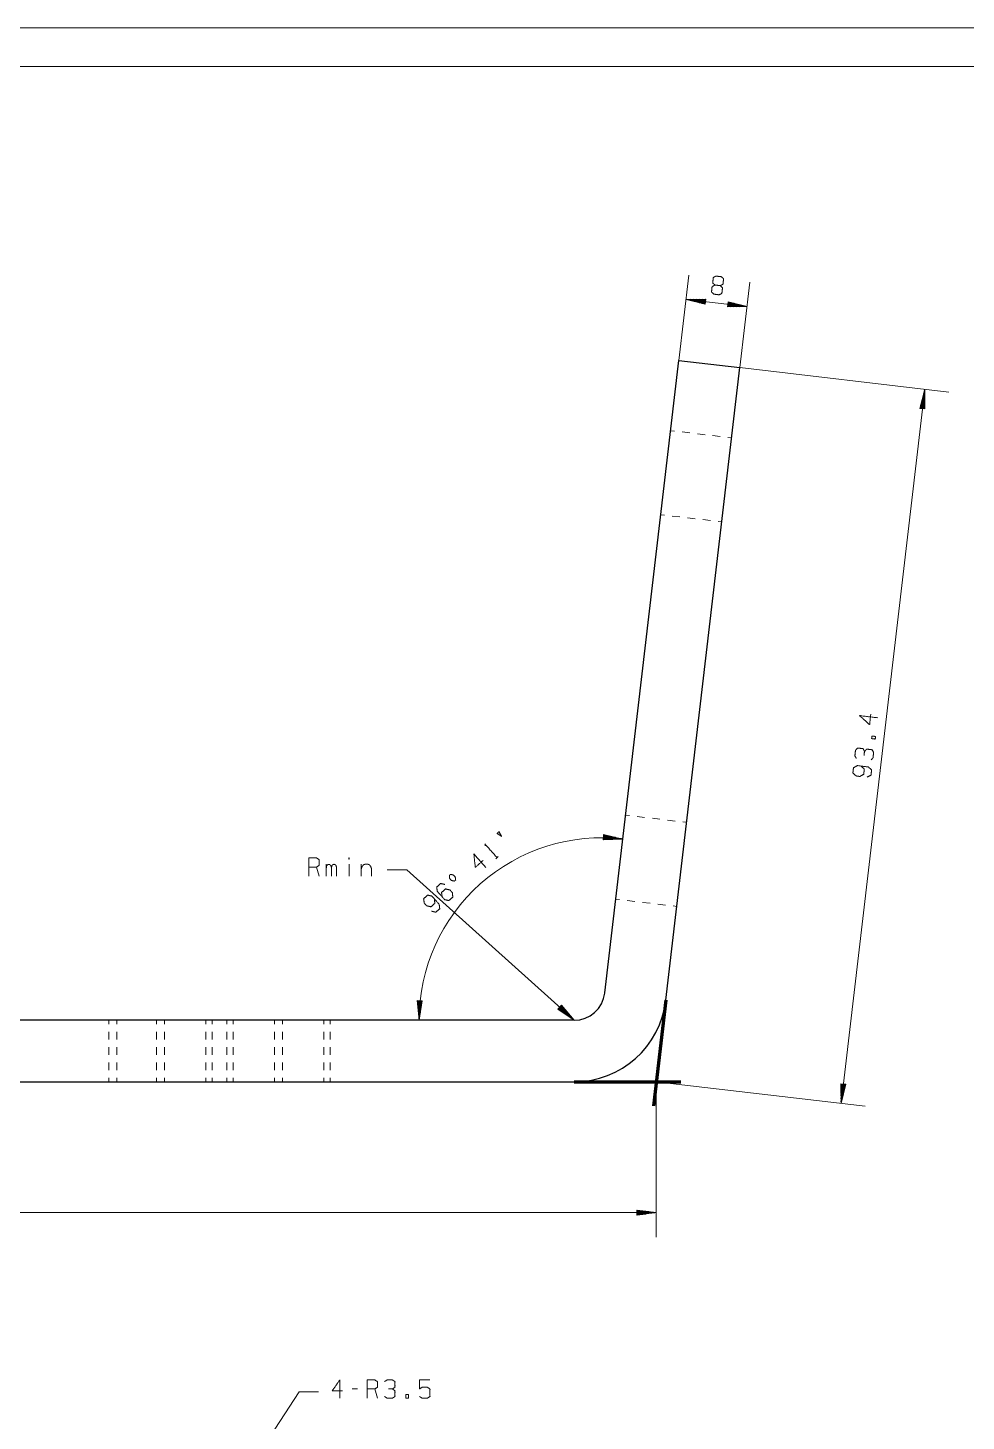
# Model space of a CAD drawing. Header units: millimetres. Extents: x 0 to 420, y 0 to 297.
# Drawn here: x 195.9 to 317.9, y 115.9 to 297 of the extents above; entities that cross this region are included whole.
import ezdxf

# ---------------------------------------------------------------- set-up
doc = ezdxf.new("R2010")
doc.units = ezdxf.units.MM
doc.layers.add('1', color=7, linetype='Continuous', true_color=0xffffff)

msp = doc.modelspace()

# ---------------------------------------------------------------- linework, layer by layer
at = {"layer": '1', "color": 132, "linetype": 'Continuous', "lineweight": 18}
for p, q in [((420, 297), (0, 297)), ((415, 292), (25, 292))]:
    msp.add_line(p, q, dxfattribs=at)
at = {"layer": '1', "color": 13, "linetype": 'Continuous', "lineweight": 18}
for p, q in [((280.59, 253.77), (281.89, 264.86)), ((288.53, 252.84), (289.83, 263.93)), ((284.08, 261.75), (281.52, 261.71)), ((281.52, 261.71), (284, 261.08)), ((289.46, 260.78), (281.52, 261.71)), ((284.04, 261.44), (281.71, 261.71)), ((284.04, 261.39), (281.71, 261.66)), ((284.03, 261.34), (282.08, 261.57)), ((284.05, 261.49), (282.1, 261.72)), ((284.03, 261.29), (282.46, 261.47)), ((284.05, 261.54), (282.49, 261.72)), ((284.02, 261.24), (282.84, 261.38)), ((284.06, 261.59), (282.88, 261.73)), ((284.01, 261.19), (283.22, 261.28)), ((284.07, 261.64), (283.27, 261.73)), ((284.01, 261.14), (283.59, 261.19)), ((284.07, 261.69), (283.66, 261.74)), ((284, 261.09), (283.97, 261.09)), ((284, 261.09), (283.97, 261.09)), ((284, 261.08), (284.08, 261.75)), ((284.08, 261.74), (284.05, 261.75)), ((284.08, 261.74), (284.05, 261.75)), ((286.98, 261.41), (286.9, 260.74)), ((286.9, 260.74), (289.46, 260.78)), ((286.9, 260.75), (286.93, 260.74)), ((286.9, 260.75), (286.93, 260.74)), ((286.91, 260.85), (287.71, 260.75)), ((286.91, 260.8), (287.32, 260.75)), ((286.92, 260.9), (288.1, 260.76)), ((286.93, 261), (288.88, 260.77)), ((286.93, 260.95), (288.49, 260.76)), ((286.94, 261.1), (289.27, 260.83)), ((286.94, 261.05), (289.27, 260.78)), ((286.95, 261.2), (288.52, 261.02)), ((286.95, 261.15), (288.9, 260.92)), ((286.96, 261.25), (288.14, 261.11)), ((286.97, 261.35), (287.39, 261.3)), ((286.97, 261.3), (287.76, 261.21)), ((289.46, 260.78), (286.98, 261.41)), ((286.98, 261.4), (287.01, 261.4)), ((286.98, 261.4), (287.01, 261.4)), ((288.53, 252.84), (315.7, 249.66)), ((301.67, 157.22), (312.55, 250.03)), ((312.55, 250.03), (311.92, 247.54)), ((312.58, 247.47), (312.55, 250.03)), ((312.02, 247.53), (312.12, 248.33)), ((312.07, 247.53), (312.21, 248.71)), ((312.12, 247.52), (312.31, 249.08)), ((312.17, 247.51), (312.4, 249.46)), ((312.22, 247.51), (312.5, 249.84)), ((312.28, 247.5), (312.55, 249.83)), ((312.33, 247.5), (312.55, 249.44)), ((312.38, 247.49), (312.56, 249.06)), ((312.43, 247.48), (312.57, 248.67)), ((312.48, 247.48), (312.57, 248.28)), ((311.92, 247.54), (311.93, 247.58)), ((311.92, 247.54), (311.93, 247.58)), ((311.92, 247.54), (312.58, 247.47)), ((311.97, 247.54), (312.02, 247.95)), ((312.53, 247.47), (312.58, 247.89)), ((312.58, 247.47), (312.58, 247.5)), ((312.58, 247.47), (312.58, 247.5)), ((270.8, 192.15), (270.74, 191.48)), ((270.78, 191.99), (271.97, 191.88)), ((270.78, 191.94), (272.35, 191.8)), ((270.79, 192.09), (271.21, 192.05)), ((270.79, 192.04), (271.59, 191.97)), ((273.3, 191.58), (270.8, 192.15)), ((270.8, 192.14), (270.83, 192.14)), ((270.8, 192.14), (270.83, 192.14)), ((270.74, 191.48), (273.3, 191.58)), ((270.74, 191.53), (271.16, 191.5)), ((270.74, 191.48), (270.77, 191.48)), ((270.74, 191.48), (270.77, 191.48)), ((270.75, 191.64), (271.94, 191.53)), ((270.75, 191.59), (271.55, 191.51)), ((270.76, 191.74), (272.71, 191.56)), ((270.76, 191.69), (272.33, 191.54)), ((270.77, 191.84), (273.11, 191.63)), ((270.77, 191.79), (273.1, 191.58)), ((270.78, 191.89), (272.73, 191.71)), ((242.67, 187.56), (245.21, 187.56)), ((245.21, 187.56), (266.98, 168.03)), ((246.56, 170.58), (246.56, 170.55)), ((246.56, 170.58), (246.56, 170.55)), ((246.56, 170.58), (246.82, 168.03)), ((247.22, 170.56), (246.56, 170.58)), ((246.61, 170.58), (246.6, 170.16)), ((246.66, 170.58), (246.64, 169.77)), ((246.71, 170.57), (246.68, 169.39)), ((246.76, 170.57), (246.72, 169)), ((246.81, 170.57), (246.76, 168.61)), ((246.86, 170.57), (246.8, 168.22)), ((246.82, 168.03), (247.22, 170.56)), ((246.92, 170.57), (246.85, 168.22)), ((246.97, 170.57), (246.91, 168.61)), ((247.02, 170.57), (246.98, 168.99)), ((247.07, 170.57), (247.04, 169.38)), ((247.12, 170.56), (247.1, 169.76)), ((247.17, 170.56), (247.16, 170.14)), ((247.22, 170.56), (247.22, 170.53)), ((247.22, 170.56), (247.22, 170.53)), ((265.31, 169.98), (264.86, 169.48)), ((264.86, 169.48), (266.98, 168.03)), ((264.87, 169.48), (264.89, 169.46)), ((264.87, 169.48), (264.89, 169.46)), ((264.9, 169.52), (265.21, 169.24)), ((264.94, 169.56), (265.53, 169.02)), ((264.97, 169.59), (265.85, 168.8)), ((265, 169.63), (266.18, 168.58)), ((265.04, 169.67), (266.5, 168.36)), ((265.07, 169.71), (266.82, 168.14)), ((265.11, 169.75), (266.85, 168.18)), ((265.14, 169.78), (266.6, 168.47)), ((265.17, 169.82), (266.35, 168.77)), ((265.21, 169.86), (266.09, 169.07)), ((265.24, 169.9), (265.84, 169.36)), ((265.27, 169.93), (265.59, 169.66)), ((266.98, 168.03), (265.31, 169.98)), ((265.31, 169.97), (265.33, 169.95)), ((265.31, 169.97), (265.33, 169.95)), ((277.65, 160.03), (304.82, 156.85)), ((277.65, 160.03), (277.65, 139.85)), ((301.64, 159.78), (301.63, 159.75)), ((301.64, 159.78), (301.63, 159.75)), ((301.63, 159.78), (301.67, 157.22)), ((302.3, 159.7), (301.63, 159.78)), ((301.74, 159.77), (301.64, 158.97)), ((301.69, 159.77), (301.64, 159.36)), ((301.79, 159.76), (301.65, 158.58)), ((301.84, 159.75), (301.65, 158.19)), ((301.89, 159.75), (301.66, 157.8)), ((301.94, 159.74), (301.66, 157.41)), ((301.67, 157.22), (302.3, 159.7)), ((301.99, 159.74), (301.72, 157.41)), ((302.04, 159.73), (301.81, 157.78)), ((302.09, 159.72), (301.91, 158.16)), ((302.14, 159.72), (302, 158.54)), ((302.19, 159.71), (302.1, 158.91)), ((302.24, 159.71), (302.19, 159.29)), ((302.29, 159.7), (302.29, 159.67)), ((302.29, 159.7), (302.29, 159.67)), ((275.11, 143.36), (275.11, 142.69)), ((277.65, 143.02), (275.11, 143.36)), ((275.11, 143.35), (275.15, 143.35)), ((275.11, 143.35), (275.15, 143.35)), ((275.11, 143.3), (275.53, 143.3)), ((275.11, 143.25), (275.92, 143.25)), ((275.11, 143.2), (276.3, 143.2)), ((275.11, 143.15), (276.69, 143.15)), ((275.11, 143.1), (277.08, 143.1)), ((38.97, 143.02), (277.65, 143.02)), ((275.11, 143.05), (277.46, 143.05)), ((275.11, 142.69), (277.65, 143.02)), ((275.11, 143), (277.46, 143)), ((275.11, 142.94), (277.08, 142.94)), ((275.11, 142.89), (276.69, 142.89)), ((275.11, 142.84), (276.3, 142.84)), ((275.11, 142.79), (275.92, 142.79)), ((275.11, 142.74), (275.53, 142.74)), ((275.11, 142.69), (275.15, 142.69)), ((275.11, 142.69), (275.15, 142.69)), ((213.99, 93.38), (231.2, 119.72)), ((231.2, 119.72), (233.74, 119.72))]:
    msp.add_line(p, q, dxfattribs=at)
at = {"layer": '1', "color": 30, "linetype": 'Continuous', "lineweight": 25}
for p, q in [((270.95, 171.57), (280.59, 253.77)), ((280.59, 253.77), (288.53, 252.84)), ((278.9, 170.63), (288.53, 252.84)), ((266.98, 168.03), (43.97, 168.03)), ((43.97, 160.03), (266.98, 160.03))]:
    msp.add_line(p, q, dxfattribs=at)
at = {"layer": '1', "color": 43, "linetype": 'Continuous', "lineweight": 18}
for p, q in [((280.01, 244.59), (279.52, 244.65)), ((282, 244.36), (281.01, 244.48)), ((283.99, 244.13), (282.99, 244.24)), ((285.97, 243.9), (284.98, 244.01)), ((287.46, 243.72), (286.97, 243.78)), ((278.24, 233.73), (278.73, 233.67)), ((279.73, 233.55), (280.72, 233.44)), ((281.71, 233.32), (282.71, 233.2)), ((283.7, 233.09), (284.69, 232.97)), ((285.69, 232.85), (286.18, 232.8)), ((274.16, 194.62), (273.66, 194.68)), ((276.14, 194.39), (275.15, 194.5)), ((278.13, 194.15), (277.14, 194.27)), ((280.12, 193.92), (279.12, 194.04)), ((281.61, 193.75), (281.11, 193.81)), ((272.38, 183.75), (272.88, 183.7)), ((273.87, 183.58), (274.86, 183.46)), ((275.86, 183.35), (276.85, 183.23)), ((277.84, 183.11), (278.84, 183)), ((279.83, 182.88), (280.33, 182.82)), ((206.49, 168.03), (206.49, 167.53)), ((207.52, 167.53), (207.52, 168.03)), ((212.68, 167.53), (212.68, 168.03)), ((213.73, 167.53), (213.73, 168.03)), ((219.1, 167.53), (219.1, 168.03)), ((219.91, 167.53), (219.91, 168.03)), ((221.83, 168.03), (221.83, 167.53)), ((222.64, 167.53), (222.64, 168.03)), ((228.01, 167.53), (228.01, 168.03)), ((229.06, 167.53), (229.06, 168.03)), ((234.43, 167.53), (234.43, 168.03)), ((235.25, 167.53), (235.25, 168.03)), ((206.49, 166.53), (206.49, 165.53)), ((207.52, 165.53), (207.52, 166.53)), ((212.68, 165.53), (212.68, 166.53)), ((213.73, 165.53), (213.73, 166.53)), ((219.1, 165.53), (219.1, 166.53)), ((219.91, 165.53), (219.91, 166.53)), ((221.83, 166.53), (221.83, 165.53)), ((222.64, 165.53), (222.64, 166.53)), ((228.01, 165.53), (228.01, 166.53)), ((229.06, 165.53), (229.06, 166.53)), ((234.43, 165.53), (234.43, 166.53)), ((235.25, 165.53), (235.25, 166.53)), ((206.49, 164.53), (206.49, 163.53)), ((207.52, 163.53), (207.52, 164.53)), ((212.68, 163.53), (212.68, 164.53)), ((213.73, 163.53), (213.73, 164.53)), ((219.1, 163.53), (219.1, 164.53)), ((219.91, 163.53), (219.91, 164.53)), ((221.83, 164.53), (221.83, 163.53)), ((222.64, 163.53), (222.64, 164.53)), ((228.01, 163.53), (228.01, 164.53)), ((229.06, 163.53), (229.06, 164.53)), ((234.43, 163.53), (234.43, 164.53)), ((235.25, 163.53), (235.25, 164.53)), ((206.49, 162.53), (206.49, 161.53)), ((207.52, 161.53), (207.52, 162.53)), ((212.68, 161.53), (212.68, 162.53)), ((213.73, 161.53), (213.73, 162.53)), ((219.1, 161.53), (219.1, 162.53)), ((219.91, 161.53), (219.91, 162.53)), ((221.83, 162.53), (221.83, 161.53)), ((222.64, 161.53), (222.64, 162.53)), ((228.01, 161.53), (228.01, 162.53)), ((229.06, 161.53), (229.06, 162.53)), ((234.43, 161.53), (234.43, 162.53)), ((235.25, 161.53), (235.25, 162.53)), ((206.49, 160.53), (206.49, 160.03)), ((207.52, 160.03), (207.52, 160.53)), ((212.68, 160.03), (212.68, 160.53)), ((213.73, 160.03), (213.73, 160.53)), ((219.1, 160.03), (219.1, 160.53)), ((219.91, 160.03), (219.91, 160.53)), ((221.83, 160.53), (221.83, 160.03)), ((222.64, 160.03), (222.64, 160.53)), ((228.01, 160.03), (228.01, 160.53)), ((229.06, 160.03), (229.06, 160.53)), ((234.43, 160.03), (234.43, 160.53)), ((235.25, 160.03), (235.25, 160.53))]:
    msp.add_line(p, q, dxfattribs=at)
at = {"layer": '1', "color": 95, "linetype": 'Continuous', "lineweight": 18}
for p, q in [((234.75, 186.74), (234.75, 188.32)), ((237.7, 188.32), (237.7, 186.74)), ((239.3, 188.32), (239.3, 186.74)), ((256.8, 189.01), (257.11, 189.29)), ((233.82, 186.74), (233.48, 187.94)), ((238.79, 120.11), (238.11, 120.11)), ((241.4, 118.91), (241.06, 120.11))]:
    msp.add_line(p, q, dxfattribs=at)
at = {"layer": '1', "color": 252, "linetype": 'Continuous', "lineweight": 70}
for p, q in [((278.9, 170.63), (277.29, 156.88)), ((266.98, 160.03), (280.83, 160.03))]:
    msp.add_line(p, q, dxfattribs=at)
at = {"layer": '1', "color": 13, "linetype": 'Continuous', "lineweight": 18}
msp.add_arc((270.54, 168.03), 23.72, 83.3151, 180, dxfattribs=at)
at = {"layer": '1', "color": 30, "linetype": 'Continuous', "lineweight": 25}
for radius in [4, 12]:
    msp.add_arc((266.98, 172.03), radius, 270, 353.3151, dxfattribs=at)
at = {"layer": '1', "color": 95, "linetype": 'Continuous', "lineweight": 18}
for points, knots in [([(285.28, 263.58), (284.99, 263.84), (285.07, 264.56), (285.41, 264.74), (286.1, 264.66), (286.4, 264.4), (286.32, 263.68), (285.96, 263.5), (285.28, 263.58), (284.91, 263.37), (284.83, 262.67), (285.14, 262.39), (285.82, 262.31), (286.18, 262.49), (286.26, 263.21), (285.96, 263.5)], [0, 0, 0.047574, 0.136085, 0.183659, 0.267814, 0.317166, 0.405677, 0.455028, 0.539183, 0.590296, 0.675755, 0.72687, 0.811025, 0.860376, 0.948889, 1, 1]), ([(305.54, 207.79), (305.38, 206.45), (304.08, 207.62), (306.44, 207.34)], [0, 0, 0.245868, 0.565293, 1, 1]), ([(306.12, 204.57), (306.16, 204.91), (305.69, 204.96), (305.65, 204.63), (306.12, 204.57)], [0, 0, 0.207086, 0.499993, 0.707081, 1, 1]), ([(304.72, 202.96), (304.54, 203.32), (303.82, 203.41), (303.55, 203.1), (303.47, 202.41), (303.66, 202.05)], [0, 0, 0.153876, 0.429854, 0.583729, 0.846127, 1, 1]), ([(305.57, 201.85), (305.83, 202.14), (305.91, 202.82), (305.73, 203.18), (305.01, 203.27), (304.72, 202.96), (304.66, 202.45)], [0, 0, 0.124124, 0.343689, 0.472453, 0.70338, 0.836737, 1, 1]), ([(305.06, 199.62), (305.57, 199.88), (305.65, 200.56), (305.22, 200.95), (303.8, 201.12), (303.29, 200.84), (303.21, 200.15), (303.64, 199.78), (304.11, 199.71), (304.62, 199.99), (304.7, 200.67), (304.27, 201.06)], [0, 0, 0.076855, 0.169525, 0.247728, 0.439296, 0.517501, 0.610168, 0.687025, 0.750926, 0.82913, 0.921797, 1, 1]), ([(257.54, 191.92), (256.95, 192.32), (257.2, 192.55), (257.54, 191.92)], [0, 0, 0.406603, 0.595725, 1, 1]), ([(255.4, 190.68), (255.38, 190.93), (256.96, 189.15)], [0, 0, 0.093492, 1, 1]), ([(232.47, 186.74), (232.47, 189.12), (233.48, 189.12), (233.82, 188.89), (233.82, 188.17), (233.48, 187.94), (232.47, 187.94)], [0, 0, 0.400952, 0.571037, 0.639278, 0.761674, 0.829915, 1, 1]), ([(237.7, 188.97), (237.73, 189.07), (237.7, 189.14), (237.66, 189.07), (237.7, 188.97)], [0, 0, 0.280648, 0.500021, 0.71937, 1, 1]), ([(239.3, 187.72), (239.41, 188.02), (239.6, 188.24), (239.85, 188.32), (240.08, 188.32), (240.33, 188.24), (240.52, 188.02), (240.63, 187.72), (240.63, 186.74)], [0, 0, 0.107748, 0.208448, 0.296006, 0.373816, 0.461375, 0.562074, 0.669825, 1, 1]), ([(255.13, 188.8), (254.12, 187.9), (253.93, 189.64), (255.51, 187.86)], [0, 0, 0.245868, 0.565295, 1, 1]), ([(234.75, 187.84), (234.8, 188.12), (234.98, 188.29), (235.17, 188.29), (235.35, 188.12), (235.42, 187.84), (235.42, 186.74)], [0, 0, 0.118879, 0.224456, 0.306984, 0.412561, 0.533085, 1, 1]), ([(235.42, 187.84), (235.47, 188.12), (235.65, 188.29), (235.86, 188.29), (236.02, 188.12), (236.09, 187.84), (236.09, 186.74)], [0, 0, 0.118607, 0.223935, 0.313757, 0.413912, 0.534158, 1, 1]), ([(251.39, 186.11), (251.57, 186.26), (251.51, 186.65), (251.29, 186.89), (250.92, 186.99), (250.75, 186.84), (250.79, 186.45), (251.01, 186.2), (251.39, 186.11)], [0, 0, 0.085677, 0.230389, 0.35158, 0.496295, 0.581972, 0.730394, 0.85158, 1, 1]), ([(249.81, 184.07), (249.73, 184.63), (250.25, 185.09), (250.82, 184.96), (251.13, 184.61), (251.2, 184.03), (250.68, 183.57), (250.13, 183.71), (249.18, 184.78), (249.1, 185.34), (249.62, 185.8), (250.18, 185.67)], [0, 0, 0.076963, 0.169763, 0.248074, 0.31202, 0.390334, 0.483129, 0.560091, 0.751926, 0.828889, 0.921688, 1, 1]), ([(248.43, 182.2), (248.98, 182.06), (249.5, 182.51), (249.43, 183.09), (248.48, 184.16), (247.92, 184.29), (247.4, 183.83), (247.48, 183.26), (247.78, 182.9), (248.35, 182.77), (248.86, 183.22), (248.8, 183.8)], [0, 0, 0.076857, 0.169525, 0.247728, 0.439295, 0.517498, 0.610164, 0.68702, 0.750922, 0.829127, 0.921795, 1, 1]), ([(240.06, 118.91), (240.06, 121.28), (241.06, 121.28), (241.4, 121.06), (241.4, 120.33), (241.06, 120.11), (240.06, 120.11)], [0, 0, 0.400952, 0.571033, 0.639278, 0.761674, 0.829918, 1, 1]), ([(236.85, 119.86), (235.5, 119.86), (236.51, 121.28), (236.51, 118.91)], [0, 0, 0.245869, 0.565295, 1, 1]), ([(243.34, 120.11), (243.68, 120.33), (243.68, 121.06), (243.34, 121.28), (242.65, 121.28), (242.31, 121.06)], [0, 0, 0.153877, 0.429855, 0.583732, 0.846129, 1, 1]), ([(242.33, 119.13), (242.65, 118.91), (243.34, 118.91), (243.68, 119.13), (243.68, 119.86), (243.34, 120.11), (242.83, 120.11)], [0, 0, 0.124118, 0.343685, 0.472446, 0.703377, 0.836734, 1, 1]), ([(246.87, 119.13), (247.2, 118.91), (247.89, 118.91), (248.23, 119.13), (248.23, 120.08), (247.89, 120.33), (247.2, 120.33), (246.87, 120.11), (246.87, 121.28), (248.23, 121.28)], [0, 0, 0.062229, 0.168345, 0.230571, 0.376816, 0.441264, 0.547379, 0.609609, 0.79049, 1, 1]), ([(245.1, 118.91), (245.44, 118.91), (245.44, 119.38), (245.1, 119.38), (245.1, 118.91)], [0, 0, 0.207092, 0.5, 0.707092, 1, 1])]:
    msp.add_open_spline(points, degree=1, knots=knots, dxfattribs=at)

doc.saveas('drawing.dxf')
